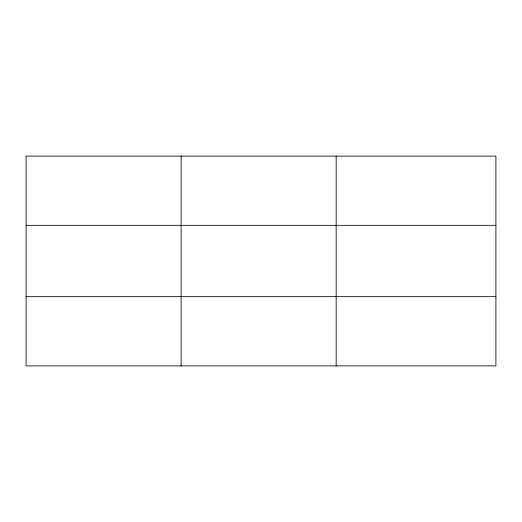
<?xml version="1.0" encoding="UTF-8"?>
<svg xmlns="http://www.w3.org/2000/svg" width="522" height="522" viewBox="0 0 522 522"><rect width="100%" height="100%" fill="white"/><g stroke="black" fill="none" stroke-linecap="round" stroke-linejoin="round"><path stroke-width="0.78" d="M181.134 156.111L181.134 365.889M336.168 156.111L336.168 365.889M495.9 225.334L495.9 156.111L26.1 156.111L26.1 365.889L495.9 365.889L495.9 225.334L26.1 225.334M26.1 296.666L495.9 296.666"/></g></svg>
